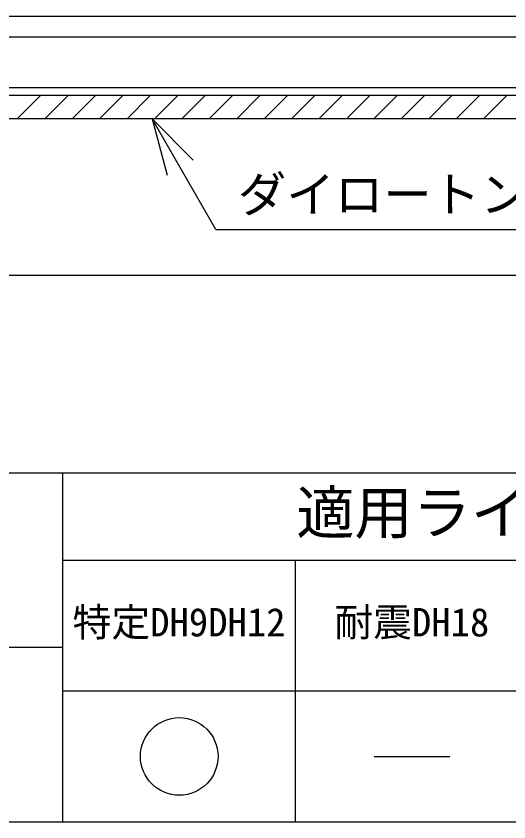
# Model space of a CAD drawing. Units: millimetres on the paper. Extents: x -203 to 207, y -139 to 146.
# Drawn here: x 138.29 to 163.7, y -139.04 to -97.48 of the extents above; entities that cross this region are included whole.
import ezdxf
from ezdxf.enums import TextEntityAlignment as Align

# ---------------------------------------------------------------- set-up
doc = ezdxf.new("R2010")
doc.units = ezdxf.units.MM
doc.layers.add('F-0_図枠', color=134, linetype='Continuous')
doc.layers.add('F-1_レイアウト', color=134, linetype='Continuous')
doc.styles.add('ＭＳ ゴシック', font='')
doc.styles.get('ＭＳ ゴシック').set_extended_font_data('MS Gothic')

msp = doc.modelspace()

# ---------------------------------------------------------------- linework, layer by layer
at = {"layer": 'F-0_図枠'}
for p, q in [((-203.294, -121.039), (206.706, -121.039)), ((140.706, -139.039), (140.706, -121.039)), ((140.706, -125.539), (188.706, -125.539)), ((152.706, -139.039), (152.706, -125.539)), ((140.706, -130.039), (-15.294, -130.039)), ((140.706, -132.289), (188.706, -132.289)), ((156.755, -135.664), (160.657, -135.664)), ((-203.294, -139.039), (206.706, -139.039))]:
    msp.add_line(p, q, dxfattribs=at)
msp.add_circle((146.706, -135.664), 2, dxfattribs=at)
at = {"layer": 'F-1_レイアウト'}
for p, q in [((76.329, -97.485), (194.699, -97.485)), ((-44.313, -98.545), (194.699, -98.545)), ((200.409, -101.185), (-51.917, -101.185)), ((200.409, -101.585), (-51.917, -101.585)), ((138.356, -102.785), (139.556, -101.585)), ((139.77, -102.785), (140.97, -101.585)), ((141.184, -102.785), (142.384, -101.585)), ((142.598, -102.785), (143.798, -101.585)), ((144.012, -102.785), (145.212, -101.585)), ((145.427, -102.785), (146.627, -101.585)), ((146.841, -102.785), (148.041, -101.585)), ((148.255, -102.785), (149.455, -101.585)), ((149.669, -102.785), (150.869, -101.585)), ((151.084, -102.785), (152.284, -101.585)), ((152.498, -102.785), (153.698, -101.585)), ((153.912, -102.785), (155.112, -101.585)), ((155.326, -102.785), (156.526, -101.585)), ((156.74, -102.785), (157.94, -101.585)), ((158.155, -102.785), (159.355, -101.585)), ((159.569, -102.785), (160.769, -101.585)), ((160.983, -102.785), (162.183, -101.585)), ((162.397, -102.785), (163.597, -101.585)), ((200.409, -102.785), (-51.917, -102.785)), ((145.308, -102.785), (147.43, -104.906)), ((148.598, -108.482), (181.601, -108.482))]:
    msp.add_line(p, q, dxfattribs=at)
for points in [[(148.598, -108.482), (145.308, -102.785), (146.085, -105.682)], [(-44.801, -110.853), (75.199, -110.853), (195.199, -110.853)]]:
    msp.add_lwpolyline(points, dxfattribs=at)

# ---------------------------------------------------------------- texts
at = {"layer": 'F-0_図枠', "style": 'ＭＳ ゴシック'}
for s, height, p in [('適用ラインナップ', 2.199, (152.742, -124.847)), ('特定DH9DH12', 1.466, (141.206, -129.914)), ('耐震DH18', 1.466, (154.706, -129.914))]:
    msp.add_text(s, height=height, dxfattribs=at).set_placement(p, align=Align.BOTTOM_LEFT)
at = {"layer": 'F-1_レイアウト', "style": 'ＭＳ ゴシック'}
msp.add_text('ダイロートン直張工法用t12', height=1.833, dxfattribs=at).set_placement((149.726, -108.139), align=Align.BOTTOM_LEFT)

doc.saveas('drawing.dxf')
